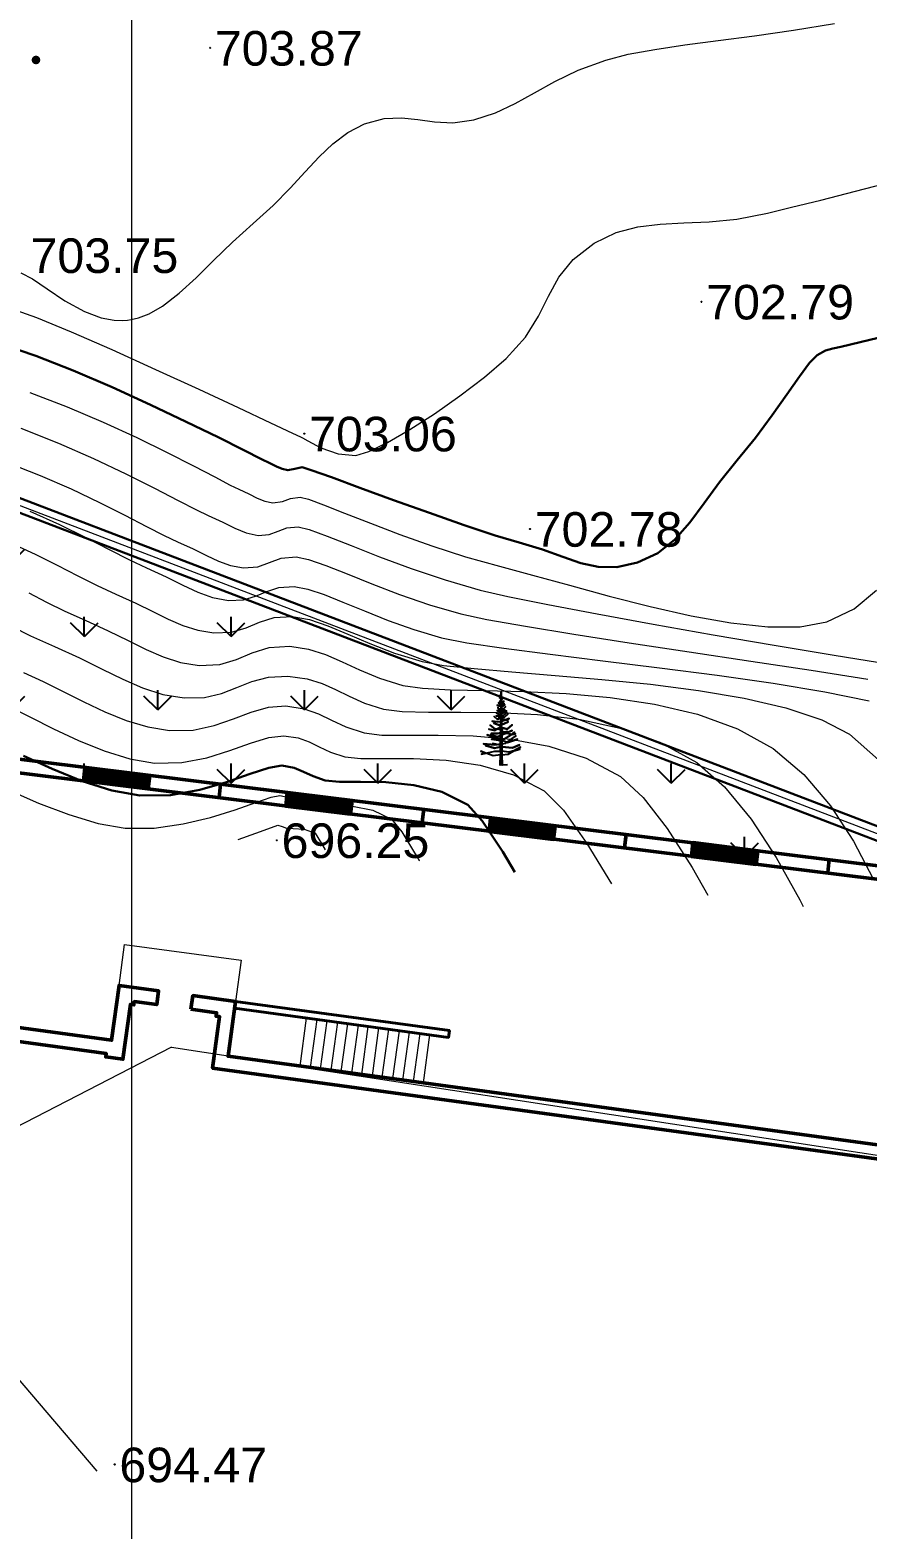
# Model space of a CAD drawing. Header units: feet. Extents: x 3381 to 1374491, y 675186 to 8751562.
# Drawn here: x 686499.38 to 686523.58, y 4375411.54 to 4375454.89 of the extents above; entities that cross this region are included whole.
import ezdxf

# ---------------------------------------------------------------- set-up
doc = ezdxf.new("R2010")
doc.units = ezdxf.units.FT
doc.header["$MEASUREMENT"] = 0
doc.header["$PDMODE"] = 34
doc.header["$PDSIZE"] = 0.01
doc.layers.get('0').update_dxf_attribs({"linetype": 'CONTINUOUS'})
doc.layers.get('Defpoints').update_dxf_attribs({"linetype": 'CONTINUOUS'})
for name, color, linetype in [('0_Point_Height', 2, 'CONTINUOUS'), ('0_Point_Point', 7, 'CONTINUOUS'), ('Aqaclar', 3, 'CONTINUOUS'), ('col bitkisi', 7, 'CONTINUOUS')]:
    doc.layers.add(name, color=color, linetype=linetype)
for name, color, linetype, lineweight in [('ANA HORIZONTAL', 24, 'CONTINUOUS', 30), ('das tikili', 5, 'CONTINUOUS', 0), ('HORIZANTAL', 24, 'CONTINUOUS', 13), ('km setka', 170, 'CONTINUOUS', 15)]:
    doc.layers.add(name, color=color, linetype=linetype, lineweight=lineweight)
doc.styles.get("Standard").update_dxf_attribs({"font": 'arial.ttf', "height": 2.5})
doc.dimstyles.new('ISO-25', dxfattribs={"dimtxt": 2.5, "dimasz": 2.5, "dimexe": 1.25, "dimexo": 0.625, "dimtad": 1, "dimtxsty": 'Standard', "dimblk": 'OBLIQUE', "dimcen": 2.5, "dimadec": 0, "dimazin": 0, "dimtfac": 1, "dimtmove": 0, "dimatfit": 3, "dimldrblk": 'OBLIQUE', "dimfxl": 1, "dimarcsym": 0})
pattern_1 = [(90, (3.5065, 27.466), (-2.121320343, 2.121320343), [0.5625, -3.680140689]), (45, (3.5065, 27.466), (-2.1213203436, 2.1213203436), [0.5625, -2.4375]), (135, (3.5065, 27.466), (-2.1213203436, -2.1213203436), [0.5625, -2.4375])]

# ---------------------------------------------------------------- blocks, each defined once
blk = doc.blocks.new('_Oblique')
at = {"color": 0, "linetype": 'ByBlock', "lineweight": -2}
blk.add_line((-0.5, -0.5), (0.5, 0.5), dxfattribs=at)
blk = doc.blocks.new('*D22')
at = {"color": 0, "lineweight": -2, "transparency": 16777216}
blk.add_arc((686507.193, 4375487.641), 5.782, 262.2234, 337.6168, dxfattribs=at)
at = {"layer": 'Defpoints', "color": 0, "lineweight": 15, "transparency": 16777216}
for p in [(686508.868, 4375499.903), (686487.901, 4375495.586, 709.273), (686511.099, 4375483.377), (686519.337, 4375482.64, 709.019), (686496.325, 4375408.056)]:
    blk.add_point(p, dxfattribs=at)
at = {"color": 0, "lineweight": -2, "transparency": 16777216, "xscale": 2.5, "yscale": 2.5, "zscale": 2.5}
for p, rotation in [((686512.54, 4375485.439), 67.6168135668843), ((686506.411, 4375481.912), 172.2234362131593)]:
    blk.add_blockref('_Oblique', p, dxfattribs=dict(at, rotation=rotation))
at = {"color": 0, "lineweight": 25, "transparency": 16777216, "insert": (686509.132, 4375484.273), "char_height": 2.5, "attachment_point": 5, "rotation": 29.9201}
blk.add_mtext('75°', dxfattribs=at)
blk = doc.blocks.new('*D23')
at = {"color": 0, "lineweight": -2, "transparency": 16777216}
blk.add_arc((686507.193, 4375487.641), 5.837, 337.6168, 82.2234, dxfattribs=at)
at = {"layer": 'Defpoints', "color": 0, "lineweight": 15, "transparency": 16777216}
for p in [(686508.868, 4375499.903), (686487.901, 4375495.586, 709.273), (686512.893, 4375488.903), (686519.337, 4375482.64, 709.019), (686496.325, 4375408.056)]:
    blk.add_point(p, dxfattribs=at)
at = {"color": 0, "lineweight": -2, "transparency": 16777216, "xscale": 2.5, "yscale": 2.5, "zscale": 2.5}
for p, rotation in [((686507.983, 4375493.424), 172.2234362131593), ((686512.591, 4375485.418), 247.6168135668843)]:
    blk.add_blockref('_Oblique', p, dxfattribs=dict(at, rotation=rotation))
at = {"color": 0, "lineweight": 25, "transparency": 16777216, "insert": (686513.901, 4375491.501), "char_height": 2.5, "attachment_point": 5, "rotation": 299.9201}
blk.add_mtext('105°', dxfattribs=at)

msp = doc.modelspace()

# ---------------------------------------------------------------- hatches: boundary and pattern name
at = {"lineweight": 25}
h = msp.add_hatch(dxfattribs=at)
h.set_pattern_fill('GRASS', color=3, scale=3)
h.set_pattern_definition(pattern_1)
h.paths.add_polyline_path([(686489.933, 4375434.94), (686526.671, 4375430.372), (686493.996, 4375442.877)])
at = {"lineweight": 50}
h = msp.add_hatch(dxfattribs=at)
h.set_pattern_fill('ANSI31', scale=0.3, angle=0.4649)
h.set_pattern_definition([(45.4649425098, (36952.790956, -6017.801452), (-0.02673080442278, 0.02630045807417), [])])
h.paths.add_polyline_path([(686500.971, 4375433.564), (686502.846, 4375433.329), (686502.797, 4375432.944), (686500.931, 4375433.175)])
at = {"lineweight": 25}
h = msp.add_hatch(dxfattribs=at)
h.set_pattern_fill('GRASS', color=3, scale=3)
h.set_pattern_definition(pattern_1)
edge = h.paths.add_edge_path(flags=16)
edge.add_arc((686469.241, 4375374.521), 3.56, 0, 360)
edge = h.paths.add_edge_path()
edge.add_line((686472.034, 4375376.729), (686476.571, 4375376.121))
edge.add_line((686476.571, 4375376.121), (686476.958, 4375379.01))
edge.add_line((686476.958, 4375379.01), (686469.631, 4375380))
edge.add_line((686469.631, 4375380), (686471.772, 4375395.856))
edge.add_line((686471.772, 4375395.856), (686480.145, 4375394.725))
edge.add_line((686480.145, 4375394.725), (686480.872, 4375400.108))
edge.add_line((686480.872, 4375400.108), (686476.22, 4375400.78))
edge.add_line((686476.22, 4375400.78), (686477.034, 4375406.421))
edge.add_line((686477.034, 4375406.421), (686485.156, 4375405.268))
edge.add_line((686485.156, 4375405.268), (686488.902, 4375432.383))
edge.add_line((686488.902, 4375432.383), (686488.995, 4375433.072))
edge.add_line((686488.995, 4375433.072), (686488.725, 4375432.579))
edge.add_line((686488.725, 4375432.579), (686451.187, 4375359.25))
edge.add_line((686451.187, 4375359.25), (686542.782, 4375331.373))
edge.add_line((686542.782, 4375331.373), (686574.64, 4375412.014))
edge.add_line((686574.64, 4375412.014), (686567.529, 4375414.735))
edge.add_line((686567.529, 4375414.735), (686565.775, 4375410.151))
edge.add_line((686565.775, 4375410.151), (686557.411, 4375413.085))
edge.add_arc((686716.84, 4375348.2), 172.127, 157.85455, 159.31778)
edge.add_line((686555.806, 4375408.992), (686569.171, 4375407.196))
edge.add_line((686569.171, 4375407.196), (686568.429, 4375401.948))
edge.add_line((686568.429, 4375401.948), (686555.1, 4375403.755))
edge.add_arc((686555.4, 4375400.614), 3.155, 95.4615, 167.5925)
edge.add_line((686552.319, 4375401.292), (686552.319, 4375400.337))
edge.add_line((686552.319, 4375400.337), (686553.986, 4375400.73))
edge.add_line((686553.986, 4375400.73), (686559.578, 4375399.751))
edge.add_line((686559.578, 4375399.751), (686557.628, 4375386.568))
edge.add_line((686557.628, 4375386.568), (686557.408, 4375386.568))
edge.add_line((686557.408, 4375386.568), (686552.319, 4375387.285))
edge.add_line((686552.319, 4375387.285), (686552.93, 4375392.653))
edge.add_line((686552.93, 4375392.653), (686558.033, 4375391.954))
edge.add_line((686558.033, 4375391.954), (686558.384, 4375394.516))
edge.add_line((686558.384, 4375394.516), (686553.204, 4375395.226))
edge.add_line((686553.204, 4375395.226), (686553.8, 4375400.314))
edge.add_line((686553.8, 4375400.314), (686552.219, 4375400.105))
edge.add_line((686552.219, 4375400.105), (686550.163, 4375384.139))
edge.add_line((686550.163, 4375384.139), (686558.899, 4375382.93))
edge.add_line((686558.899, 4375382.93), (686558.069, 4375375.574))
edge.add_line((686558.069, 4375375.574), (686549.285, 4375376.789))
edge.add_line((686549.285, 4375376.789), (686548.906, 4375374.139))
edge.add_line((686548.906, 4375374.139), (686542.779, 4375374.943))
edge.add_arc((686542.342, 4375364.952), 10, 87.4993, 110.7786)
edge.add_line((686538.795, 4375374.302), (686548.544, 4375372.875))
edge.add_line((686548.544, 4375372.875), (686547.917, 4375369.381))
edge.add_line((686547.917, 4375369.381), (686544.607, 4375369.907))
edge.add_line((686544.607, 4375369.907), (686545, 4375372.981))
edge.add_line((686545, 4375372.981), (686542.469, 4375373.316))
edge.add_line((686542.469, 4375373.316), (686542.064, 4375370.254))
edge.add_line((686542.064, 4375370.254), (686538.74, 4375370.694))
edge.add_line((686538.74, 4375370.694), (686539.093, 4375373.791))
edge.add_line((686539.093, 4375373.791), (686538.298, 4375374.098))
edge.add_arc((686542.512, 4375364.739), 10.263, 114.2395, 179.0096)
edge.add_line((686532.25, 4375364.917), (686531.9, 4375362.281))
edge.add_line((686531.9, 4375362.281), (686528.914, 4375362.608))
edge.add_line((686528.914, 4375362.608), (686528.033, 4375357.745))
edge.add_line((686528.033, 4375357.745), (686519.324, 4375358.958))
edge.add_line((686519.324, 4375358.958), (686520.011, 4375363.859))
edge.add_line((686520.011, 4375363.859), (686513.085, 4375364.778))
edge.add_line((686513.085, 4375364.778), (686512.673, 4375361.668))
edge.add_line((686512.673, 4375361.668), (686486.043, 4375365.261))
edge.add_line((686486.043, 4375365.261), (686475.323, 4375366.805))
edge.add_line((686475.323, 4375366.805), (686476.371, 4375374.635))
edge.add_line((686476.371, 4375374.635), (686472.751, 4375375.12))
edge.add_arc((686469.241, 4375374.521), 3.56, 9.688, 38.3434)
at = {"lineweight": 50}
h = msp.add_hatch(dxfattribs=at)
h.set_pattern_fill('ANSI31', scale=0.3, angle=1.0889)
h.set_pattern_definition([(46.0888578068, (84707.480893, -12831.79515), (-0.0270156095107, 0.0260078227225), [])])
h.paths.add_polyline_path([(686506.822, 4375432.843), (686508.697, 4375432.609), (686508.651, 4375432.214), (686506.785, 4375432.445)])
h = msp.add_hatch(dxfattribs=at)
h.set_pattern_fill('ANSI31', scale=0.3, angle=0.4649)
h.set_pattern_definition([(45.4649425098, (36964.517296, -6019.263413), (-0.02673080442278, 0.02630045807417), [])])
h.paths.add_polyline_path([(686512.698, 4375432.102), (686514.573, 4375431.867), (686514.524, 4375431.482), (686512.657, 4375431.713)])
h = msp.add_hatch(dxfattribs=at)
h.set_pattern_fill('ANSI31', scale=0.3, angle=1.0889)
h.set_pattern_definition([(46.0888578068, (84719.2082, -12833.248606), (-0.0270156095107, 0.0260078227225), [])])
h.paths.add_polyline_path([(686518.549, 4375431.39), (686520.424, 4375431.155), (686520.379, 4375430.761), (686518.512, 4375430.992)])
at = {"layer": 'col bitkisi', "ltscale": 1.5}
h = msp.add_hatch(color=256, dxfattribs=at)
edge = h.paths.add_edge_path()
edge.add_arc((686499.557, 4375454.021), 0.125, 0, 360)

# ---------------------------------------------------------------- linework, layer by layer
at = {"color": 7, "lineweight": 50}
for p, q in [((686504.894, 4375433.085, 716.5), (686504.85, 4375432.699, 716.5)), ((686510.767, 4375432.365, 716.5), (686510.723, 4375431.979, 716.5)), ((686516.621, 4375431.631, 716.5), (686516.577, 4375431.245, 716.5)), ((686522.494, 4375430.911, 716.5), (686522.45, 4375430.525, 716.5))]:
    msp.add_line(p, q, dxfattribs=at)
at = {"color": 7, "lineweight": 30, "elevation": 716.5}
for points in [[(686562.786, 4375416.979), (686575.161, 4375412.243), (686543.018, 4375330.883), (686450.613, 4375359.007), (686493.804, 4375443.379), (686553.443, 4375420.554)], [(686562.643, 4375416.605), (686574.64, 4375412.014), (686542.782, 4375331.373), (686451.187, 4375359.25), (686493.996, 4375442.877), (686553.3, 4375420.181)]]:
    msp.add_lwpolyline(points, dxfattribs=at)
at = {"color": 1, "lineweight": 0, "elevation": 716.5}
msp.add_lwpolyline([(686450.9, 4375359.128), (686493.9, 4375443.128), (686574.9, 4375412.128), (686542.9, 4375331.128)], close=True, dxfattribs=at)
at = {"color": 7, "lineweight": 50, "elevation": 716.5}
for points in [[(686553.553, 4375420.114), (686553.727, 4375420.475), (686528.404, 4375430.157), (686489.51, 4375434.99), (686454.464, 4375366.527), (686552.013, 4375353.539), (686567.79, 4375393.455), (686567.431, 4375393.597), (686551.754, 4375353.992), (686455.1, 4375366.829), (686489.789, 4375434.557), (686528.304, 4375429.783), (686553.553, 4375420.114)], [(686500.971, 4375433.564), (686502.846, 4375433.329), (686502.798, 4375432.944), (686500.931, 4375433.177), (686500.971, 4375433.564)], [(686506.822, 4375432.843), (686508.697, 4375432.609), (686508.651, 4375432.214), (686506.785, 4375432.447), (686506.822, 4375432.843)], [(686512.697, 4375432.102), (686514.573, 4375431.867), (686514.525, 4375431.482), (686512.657, 4375431.715), (686512.697, 4375432.102)], [(686518.549, 4375431.39), (686520.424, 4375431.155), (686520.379, 4375430.761), (686518.512, 4375430.993), (686518.549, 4375431.39)], [(686490.525, 4375384.918), (686496.126, 4375425.937), (686496.226, 4375425.924), (686496.239, 4375426.023), (686501.589, 4375425.292), (686501.576, 4375425.193), (686502.071, 4375425.126), (686502.288, 4375426.711), (686502.387, 4375426.697), (686502.4, 4375426.796), (686503.048, 4375426.708), (686503.102, 4375427.104), (686501.959, 4375427.26), (686501.743, 4375425.675), (686495.798, 4375426.487), (686490.061, 4375384.477)], [(686504.039, 4375426.573), (686504.093, 4375426.969), (686505.328, 4375426.8), (686505.111, 4375425.215), (686530.872, 4375421.697), (686530.006, 4375415.356), (686529.61, 4375415.41), (686529.502, 4375414.617), (686529.104, 4375414.661), (686529.281, 4375415.959), (686529.678, 4375415.905), (686530.408, 4375421.256), (686529.913, 4375421.323), (686529.926, 4375421.423), (686504.661, 4375424.873), (686504.864, 4375426.359), (686504.765, 4375426.373), (686504.778, 4375426.472), (686504.039, 4375426.573)]]:
    msp.add_lwpolyline(points, dxfattribs=at)
at = {"color": 7, "lineweight": 18, "elevation": 716.5}
for points in [[(686501.959, 4375427.26), (686502.121, 4375428.449), (686505.49, 4375427.989), (686505.328, 4375426.8)], [(686507.192, 4375424.931), (686507.381, 4375426.318), (686507.679, 4375426.277), (686507.489, 4375424.89), (686507.787, 4375424.85), (686507.976, 4375426.237), (686508.273, 4375426.196), (686508.084, 4375424.809), (686508.381, 4375424.769), (686508.57, 4375426.156), (686508.868, 4375426.115), (686508.678, 4375424.728), (686508.976, 4375424.687), (686509.165, 4375426.074), (686509.462, 4375426.034), (686509.273, 4375424.647), (686509.57, 4375424.606), (686509.759, 4375425.993), (686510.057, 4375425.953), (686509.867, 4375424.566), (686510.164, 4375424.525), (686510.354, 4375425.912), (686510.651, 4375425.871), (686510.462, 4375424.484), (686510.759, 4375424.444), (686510.948, 4375425.831)]]:
    msp.add_lwpolyline(points, dxfattribs=at)
at = {"color": 7, "lineweight": 40, "elevation": 716.5}
msp.add_lwpolyline([(686505.301, 4375426.602), (686505.328, 4375426.8), (686511.511, 4375425.956), (686511.484, 4375425.758)], close=True, dxfattribs=at)
at = {"linetype": 'Continuous'}
for points, knots in [([(686510.012, 4375551.6, 716.5), (686514.032, 4375544.122, 716.5), (686521.585, 4375530.68, 716.5), (686534.891, 4375512.364, 716.5), (686545.662, 4375492.166, 716.5), (686556.625, 4375474.281, 716.5), (686565.753, 4375456.877, 716.5), (686579.168, 4375438.356, 716.5), (686595.768, 4375424.067, 716.5), (686607.303, 4375409.23, 716.5), (686615.233, 4375398.748, 716.5), (686626.551, 4375386.829, 716.5), (686634.8, 4375376.137, 716.5), (686639.244, 4375370.377, 716.5)], [15.268593, 15.268593, 15.268593, 15.268593, 40.72321, 61.46233, 83.054979, 109.290717, 124.392744, 141.962718, 177.533008, 189.558821, 198.276488, 216.955448, 238.768866, 238.768866, 238.768866, 238.768866]), ([(686507.63, 4375544.568, 716.5), (686503.69, 4375540.805, 716.5), (686503.161, 4375540.754, 716.5), (686501.572, 4375540.595, 716.5), (686500.509, 4375540.478, 716.5), (686497.557, 4375540.071, 716.5), (686495.68, 4375539.717, 716.5), (686492.902, 4375538.839, 716.5), (686491.951, 4375538.468, 716.5), (686490.46, 4375537.731, 716.5), (686489.901, 4375537.414, 716.5), (686488.74, 4375536.659, 716.5), (686488.152, 4375536.212, 716.5), (686487.037, 4375535.263, 716.5), (686486.507, 4375534.759, 716.5), (686485.265, 4375533.488, 716.5), (686484.575, 4375532.701, 716.5), (686483.464, 4375531.383, 716.5), (686483.03, 4375530.853, 716.5), (686482.174, 4375529.807, 716.5), (686481.749, 4375529.286, 716.5), (686480.483, 4375527.731, 716.5), (686479.65, 4375526.703, 716.5), (686477.171, 4375523.635, 716.5), (686475.543, 4375521.612, 716.5), (686472.634, 4375518.017, 716.5), (686471.358, 4375516.447, 716.5), (686469.322, 4375513.968, 716.5), (686468.581, 4375513.07, 716.5), (686467.148, 4375511.349, 716.5), (686466.459, 4375510.526, 716.5), (686465.231, 4375509.072, 716.5), (686464.697, 4375508.443, 716.5), (686463.328, 4375506.842, 716.5), (686462.454, 4375505.837, 716.5), (686461.022, 4375503.895, 716.5), (686460.436, 4375502.985, 716.5), (686459.67, 4375501.332, 716.5), (686459.421, 4375500.628, 716.5), (686459.188, 4375499.506, 716.5), (686459.134, 4375499.113, 716.5), (686459.085, 4375498.319, 716.5), (686459.09, 4375497.923, 716.5), (686459.21, 4375496.323, 716.5), (686459.525, 4375495.15, 716.5), (686460.238, 4375493.306, 716.5), (686460.574, 4375492.599, 716.5), (686461.3, 4375491.263, 716.5), (686461.691, 4375490.631, 716.5), (686462.979, 4375488.709, 716.5), (686463.926, 4375487.515, 716.5), (686465.39, 4375485.581, 716.5), (686465.941, 4375484.83, 716.5), (686466.942, 4375483.299, 716.5), (686467.39, 4375482.522, 716.5), (686468.06, 4375481.052, 716.5), (686468.301, 4375480.365, 716.5), (686468.647, 4375478.929, 716.5), (686468.751, 4375478.188, 716.5), (686468.829, 4375476.591, 716.5), (686468.783, 4375475.737, 716.5), (686468.519, 4375474.057, 716.5), (686468.302, 4375473.226, 716.5), (686467.507, 4375470.992, 716.5), (686466.775, 4375469.639, 716.5), (686465.302, 4375467.492, 716.5), (686464.648, 4375466.664, 716.5), (686463.258, 4375465.056, 716.5), (686462.519, 4375464.273, 716.5), (686461.017, 4375462.721, 716.5), (686460.256, 4375461.952, 716.5), (686458.933, 4375460.568, 716.5), (686458.369, 4375459.96, 716.5), (686457.274, 4375458.707, 716.5), (686456.745, 4375458.068, 716.5), (686455.206, 4375456.121, 716.5), (686454.241, 4375454.784, 716.5), (686452.541, 4375452.32, 716.5), (686451.793, 4375451.199, 716.5), (686450.324, 4375448.93, 716.5), (686449.605, 4375447.784, 716.5), (686447.505, 4375444.309, 716.5), (686446.178, 4375441.946, 716.5), (686443.782, 4375437.257, 716.5), (686442.703, 4375434.936, 716.5), (686441.039, 4375430.912, 716.5), (686440.403, 4375429.228, 716.5), (686439.245, 4375425.822, 716.5), (686438.722, 4375424.105, 716.5), (686437.709, 4375420.477, 716.5), (686437.227, 4375418.564, 716.5), (686436.443, 4375415.272, 716.5), (686436.128, 4375413.895, 716.5), (686435.515, 4375411.13, 716.5), (686435.22, 4375409.742, 716.5), (686434.795, 4375407.569, 716.5), (686434.649, 4375406.794, 716.5), (686434.411, 4375405.394, 716.5), (686434.316, 4375404.775, 716.5), (686434.075, 4375402.811, 716.5), (686434, 4375401.467, 716.5), (686434.002, 4375398.451, 716.5), (686434.124, 4375396.779, 716.5), (686434.564, 4375393.487, 716.5), (686434.88, 4375391.868, 716.5), (686435.52, 4375389.152, 716.5), (686435.813, 4375388.044, 716.5), (686436.379, 4375386.046, 716.5), (686436.644, 4375385.153, 716.5), (686437.137, 4375383.539, 716.5), (686437.363, 4375382.809, 716.5), (686437.859, 4375381.335, 716.5), (686438.128, 4375380.595, 716.5), (686438.584, 4375379.504, 716.5), (686438.741, 4375379.151, 716.5), (686439.243, 4375378.097, 716.5), (686439.605, 4375377.436, 716.5), (686440.286, 4375376.166, 716.5), (686440.605, 4375375.557, 716.5), (686441.004, 4375374.655, 716.5), (686441.125, 4375374.351, 716.5), (686441.312, 4375373.797, 716.5), (686441.382, 4375373.55, 716.5), (686441.505, 4375373.026, 716.5), (686441.557, 4375372.753, 716.5), (686441.691, 4375371.917, 716.5), (686441.754, 4375371.326, 716.5), (686439.569, 4375366.912, 716.5)], [0, 0, 0, 0, 1.504182, 1.504182, 4.512547, 4.512547, 9.897023, 9.897023, 12.795834, 12.795834, 14.604059, 14.604059, 16.662244, 16.662244, 18.72043, 18.72043, 21.69221, 21.69221, 23.690537, 23.690537, 25.688865, 25.688865, 29.68552, 29.68552, 37.678831, 37.678831, 43.858623, 43.858623, 47.338723, 47.338723, 50.479181, 50.479181, 52.843093, 52.843093, 56.452422, 56.452422, 59.343353, 59.343353, 61.301717, 61.301717, 62.310714, 62.310714, 63.319712, 63.319712, 66.426739, 66.426739, 68.50177, 68.50177, 70.576802, 70.576802, 75.092259, 75.092259, 77.984383, 77.984383, 80.876507, 80.876507, 83.368148, 83.368148, 85.859789, 85.859789, 88.693846, 88.693846, 91.527902, 91.527902, 96.504404, 96.504404, 99.813748, 99.813748, 103.123092, 103.123092, 106.359907, 106.359907, 108.778682, 108.778682, 111.197456, 111.197456, 116.035005, 116.035005, 120.025858, 120.025858, 124.016711, 124.016711, 131.998417, 131.998417, 139.538843, 139.538843, 144.840516, 144.840516, 150.142189, 150.142189, 155.992549, 155.992549, 160.212599, 160.212599, 164.43265, 164.43265, 166.77754, 166.77754, 168.584028, 168.584028, 172.423705, 172.423705, 177.221179, 177.221179, 182.018653, 182.018653, 185.384546, 185.384546, 188.140377, 188.140377, 190.397291, 190.397291, 192.654204, 192.654204, 193.73589, 193.73589, 195.899262, 195.899262, 198.062634, 198.062634, 199.190084, 199.190084, 200.13488, 200.13488, 201.079676, 201.079676, 202.923933, 202.923933, 202.923933, 202.923933]), ([(686511.533, 4375538.098, 716.5), (686503.971, 4375537.818, 716.5), (686503.441, 4375537.767, 716.5), (686501.864, 4375537.609, 716.5), (686500.826, 4375537.494, 716.5), (686498.026, 4375537.106, 716.5), (686496.318, 4375536.775, 716.5), (686493.9, 4375536.007, 716.5), (686493.092, 4375535.688, 716.5), (686491.843, 4375535.066, 716.5), (686491.375, 4375534.798, 716.5), (686490.226, 4375534.04, 716.5), (686489.555, 4375533.494, 716.5), (686488.245, 4375532.27, 716.5), (686487.607, 4375531.594, 716.5), (686486.344, 4375530.159, 716.5), (686485.718, 4375529.399, 716.5), (686483.571, 4375526.778, 716.5), (686482.092, 4375524.953, 716.5), (686479.164, 4375521.327, 716.5), (686477.715, 4375519.527, 716.5), (686473.328, 4375514.104, 716.5), (686470.351, 4375510.462, 716.5), (686466.632, 4375506.089, 716.5), (686466.148, 4375505.527, 716.5), (686465.206, 4375504.417, 716.5), (686464.75, 4375503.867, 716.5), (686463.763, 4375502.579, 716.5), (686463.265, 4375501.843, 716.5), (686462.579, 4375500.524, 716.5), (686462.352, 4375499.938, 716.5), (686462.164, 4375499.098, 716.5), (686462.125, 4375498.838, 716.5), (686462.088, 4375498.309, 716.5), (686462.09, 4375498.033, 716.5), (686462.174, 4375496.923, 716.5), (686462.405, 4375496.021, 716.5), (686462.956, 4375494.595, 716.5), (686463.201, 4375494.066, 716.5), (686463.738, 4375493.046, 716.5), (686464.032, 4375492.551, 716.5), (686465.116, 4375490.871, 716.5), (686466.008, 4375489.725, 716.5), (686467.527, 4375487.734, 716.5), (686468.14, 4375486.918, 716.5), (686469.31, 4375485.182, 716.5), (686469.865, 4375484.264, 716.5), (686470.611, 4375482.71, 716.5), (686470.858, 4375482.115, 716.5), (686471.268, 4375480.88, 716.5), (686471.429, 4375480.249, 716.5), (686471.786, 4375478.335, 716.5), (686471.855, 4375477.03, 716.5), (686471.685, 4375474.628, 716.5), (686471.484, 4375473.534, 716.5), (686470.882, 4375471.423, 716.5), (686470.481, 4375470.404, 716.5), (686469.527, 4375468.465, 716.5), (686468.975, 4375467.544, 716.5), (686467.595, 4375465.529, 716.5), (686466.731, 4375464.464, 716.5), (686464.947, 4375462.458, 716.5), (686464.026, 4375461.513, 716.5), (686462.36, 4375459.806, 716.5), (686461.61, 4375459.04, 716.5), (686460.433, 4375457.765, 716.5), (686459.988, 4375457.261, 716.5), (686459.116, 4375456.226, 716.5), (686458.69, 4375455.697, 716.5), (686457.436, 4375454.081, 716.5), (686456.632, 4375452.964, 716.5), (686455.105, 4375450.755, 716.5), (686454.378, 4375449.668, 716.5), (686452.957, 4375447.479, 716.5), (686452.262, 4375446.374, 716.5), (686450.232, 4375443.031, 716.5), (686448.952, 4375440.763, 716.5), (686446.576, 4375436.147, 716.5), (686445.479, 4375433.8, 716.5), (686443.825, 4375429.797, 716.5), (686443.208, 4375428.163, 716.5), (686442.086, 4375424.855, 716.5), (686441.577, 4375423.178, 716.5), (686440.58, 4375419.596, 716.5), (686440.1, 4375417.686, 716.5), (686439.329, 4375414.433, 716.5), (686439.023, 4375413.093, 716.5), (686438.431, 4375410.42, 716.5), (686438.148, 4375409.085, 716.5), (686437.733, 4375406.959, 716.5), (686437.584, 4375406.164, 716.5), (686437.35, 4375404.776, 716.5), (686437.261, 4375404.179, 716.5), (686437.124, 4375402.985, 716.5), (686437.075, 4375402.385, 716.5), (686436.98, 4375400.576, 716.5), (686436.989, 4375399.361, 716.5), (686437.178, 4375396.228, 716.5), (686437.458, 4375394.319, 716.5), (686438.248, 4375390.512, 716.5), (686438.756, 4375388.613, 716.5), (686439.501, 4375386.072, 716.5), (686439.695, 4375385.431, 716.5), (686440.088, 4375384.153, 716.5), (686440.286, 4375383.524, 716.5), (686440.681, 4375382.362, 716.5), (686440.876, 4375381.825, 716.5), (686441.227, 4375380.952, 716.5), (686441.376, 4375380.607, 716.5), (686441.657, 4375380, 716.5), (686441.789, 4375379.734, 716.5), (686442.069, 4375379.19, 716.5), (686442.215, 4375378.915, 716.5), (686442.666, 4375378.074, 716.5), (686442.982, 4375377.495, 716.5), (686443.507, 4375376.423, 716.5), (686443.724, 4375375.943, 716.5), (686444.043, 4375375.1, 716.5), (686444.161, 4375374.747, 716.5), (686444.358, 4375374.028, 716.5), (686444.436, 4375373.671, 716.5), (686444.63, 4375372.612, 716.5), (686444.707, 4375371.924, 716.5), (686444.785, 4375371.182, 716.5), (686444.794, 4375371.101, 716.5), (686446.528, 4375366.789, 716.5)], [0, 0, 0, 0, 1.519576, 1.519576, 4.558728, 4.558728, 9.930594, 9.930594, 12.837598, 12.837598, 14.698947, 14.698947, 17.596272, 17.596272, 20.493598, 20.493598, 23.430765, 23.430765, 30.540606, 30.540606, 37.650448, 37.650448, 51.870131, 51.870131, 53.943342, 53.943342, 56.016553, 56.016553, 58.839775, 58.839775, 61.186701, 61.186701, 62.257023, 62.257023, 63.327345, 63.327345, 66.426341, 66.426341, 68.26825, 68.26825, 70.110159, 70.110159, 74.62153, 74.62153, 77.595, 77.595, 80.568471, 80.568471, 82.304355, 82.304355, 84.04024, 84.04024, 87.512009, 87.512009, 90.504027, 90.504027, 93.496045, 93.496045, 96.488063, 96.488063, 100.372173, 100.372173, 104.256283, 104.256283, 107.517701, 107.517701, 109.618427, 109.618427, 111.719153, 111.719153, 115.920605, 115.920605, 119.858792, 119.858792, 123.796978, 123.796978, 131.673352, 131.673352, 139.553481, 139.553481, 144.894421, 144.894421, 150.235361, 150.235361, 156.190392, 156.190392, 160.321983, 160.321983, 164.453574, 164.453574, 166.899961, 166.899961, 168.797126, 168.797126, 170.694291, 170.694291, 174.488621, 174.488621, 180.488906, 180.488906, 186.48919, 186.48919, 188.508696, 188.508696, 190.528201, 190.528201, 192.322947, 192.322947, 193.52533, 193.52533, 194.478712, 194.478712, 195.432094, 195.432094, 197.338858, 197.338858, 198.784376, 198.784376, 199.759029, 199.759029, 200.733681, 200.733681, 202.682985, 202.682985, 202.923933, 202.923933, 202.923933, 202.923933])]:
    msp.add_open_spline(points, degree=3, knots=knots, dxfattribs=at)
at = {"layer": '0_Point_Point'}
for p in [(686504.593, 4375454.372, 1420.365), (686518.8, 4375447.032, 1419.287), (686507.317, 4375443.218, 1419.564), (686513.841, 4375440.461, 1419.284), (686506.522, 4375431.46, 1412.749), (686501.833, 4375413.411, 1410.973), (686501.833, 4375413.411, 1410.973)]:
    msp.add_point(p, dxfattribs=at)
at = {"layer": 'ANA HORIZONTAL', "color": 32, "lineweight": 30}
for points, elevation in [([(686498.563, 4375445.807), (686499.554, 4375445.468), (686500.637, 4375445.04), (686501.758, 4375444.557), (686502.864, 4375444.052), (686503.903, 4375443.559), (686504.821, 4375443.11), (686505.564, 4375442.739), (686506.079, 4375442.479), (686506.314, 4375442.364), (686506.511, 4375442.271), (686506.671, 4375442.196), (686506.835, 4375442.157), (686507.043, 4375442.2), (686507.251, 4375442.245), (686507.512, 4375442.164), (686508.098, 4375441.954), (686508.923, 4375441.653), (686509.897, 4375441.297), (686510.932, 4375440.923), (686511.94, 4375440.57), (686512.833, 4375440.273), (686513.523, 4375440.07), (686514.204, 4375439.865), (686514.786, 4375439.655), (686515.309, 4375439.476), (686515.816, 4375439.365), (686516.35, 4375439.356), (686516.951, 4375439.487), (686517.539, 4375439.764), (686518.029, 4375440.158), (686518.463, 4375440.645), (686518.881, 4375441.204), (686519.323, 4375441.812), (686519.829, 4375442.447), (686520.359, 4375443.099), (686520.841, 4375443.748), (686521.268, 4375444.352), (686521.632, 4375444.87), (686521.925, 4375445.26), (686522.142, 4375445.482), (686522.38, 4375445.616), (686522.595, 4375445.679), (686522.825, 4375445.722), (686523.107, 4375445.794), (686523.385, 4375445.865), (686523.907, 4375445.988)], 1419), ([(686499.196, 4375433.905), (686500.025, 4375433.52), (686500.894, 4375433.167), (686501.755, 4375432.896), (686502.561, 4375432.752), (686503.443, 4375432.766), (686504.29, 4375432.917), (686505.069, 4375433.142), (686505.746, 4375433.376), (686506.29, 4375433.556), (686506.668, 4375433.619), (686507.023, 4375433.556), (686507.295, 4375433.442), (686507.567, 4375433.308), (686507.923, 4375433.183), (686508.33, 4375433.147), (686508.936, 4375433.149), (686509.677, 4375433.136), (686510.485, 4375433.055), (686511.296, 4375432.855), (686512.044, 4375432.482), (686512.462, 4375432.02), (686513.055, 4375431.124), (686513.402, 4375430.536)], 1414)]:
    msp.add_lwpolyline(points, dxfattribs=dict(at, elevation=elevation))
at = {"layer": 'Aqaclar', "color": 3, "elevation": 716.5}
msp.add_lwpolyline([(686513.193, 4375433.64), (686512.982, 4375433.632), (686512.985, 4375433.927), (686512.778, 4375433.903), (686512.568, 4375433.979), (686512.417, 4375434.033), (686512.568, 4375433.979), (686512.443, 4375433.952), (686512.568, 4375433.979), (686512.822, 4375434.033), (686512.987, 4375434.04), (686512.985, 4375433.927), (686513.031, 4375433.932), (686513.034, 4375433.634), (686513.031, 4375433.932), (686513.207, 4375433.952), (686513.374, 4375434.046), (686513.542, 4375434.09), (686513.374, 4375434.046), (686513.567, 4375434.154), (686513.374, 4375434.046), (686513.232, 4375434.009), (686513.029, 4375434.038), (686513.031, 4375433.932), (686513.029, 4375434.038), (686513.011, 4375434.041), (686512.987, 4375434.04), (686512.988, 4375434.163), (686512.986, 4375434.162), (686512.815, 4375434.122), (686512.556, 4375434.195), (686512.815, 4375434.122), (686512.986, 4375434.162), (686512.988, 4375434.163), (686512.989, 4375434.209), (686512.98, 4375434.211), (686512.765, 4375434.26), (686512.894, 4375434.23), (686512.822, 4375434.219), (686512.493, 4375434.252), (686512.822, 4375434.219), (686512.894, 4375434.23), (686512.989, 4375434.245), (686512.989, 4375434.209), (686512.989, 4375434.245), (686513.027, 4375434.251), (686513.029, 4375434.038), (686513.028, 4375434.163), (686513.03, 4375434.162), (686513.333, 4375434.13), (686513.536, 4375434.219), (686513.333, 4375434.13), (686513.028, 4375434.163), (686513.027, 4375434.251), (686513.138, 4375434.268), (686513.434, 4375434.478), (686513.172, 4375434.292), (686513.194, 4375434.284), (686513.479, 4375434.381), (686513.194, 4375434.284), (686513.087, 4375434.324), (686513.026, 4375434.334), (686513.027, 4375434.251), (686513.026, 4375434.334), (686512.991, 4375434.34), (686512.989, 4375434.245), (686512.991, 4375434.34), (686512.727, 4375434.381), (686512.991, 4375434.34), (686512.991, 4375434.389), (686512.923, 4375434.389), (686512.601, 4375434.511), (686512.923, 4375434.389), (686512.991, 4375434.389), (686512.992, 4375434.492), (686512.904, 4375434.454), (686512.695, 4375434.503), (686512.904, 4375434.454), (686513.024, 4375434.505), (686513.025, 4375434.389), (686512.991, 4375434.389), (686513.025, 4375434.389), (686513.026, 4375434.334), (686513.025, 4375434.389), (686513.106, 4375434.389), (686513.305, 4375434.522), (686513.397, 4375434.584), (686513.305, 4375434.522), (686513.327, 4375434.519), (686513.422, 4375434.535), (686513.327, 4375434.519), (686513.169, 4375434.543), (686513.142, 4375434.556), (686513.024, 4375434.505), (686513.142, 4375434.556), (686513.321, 4375434.632), (686513.142, 4375434.556), (686513.081, 4375434.584), (686513.188, 4375434.608), (686513.081, 4375434.584), (686513.011, 4375434.616), (686513.022, 4375434.611), (686513.023, 4375434.571), (686513.081, 4375434.584), (686513.023, 4375434.571), (686513.024, 4375434.505), (686513.023, 4375434.571), (686512.993, 4375434.564), (686512.992, 4375434.492), (686512.993, 4375434.564), (686512.898, 4375434.543), (686512.721, 4375434.551), (686512.898, 4375434.543), (686512.993, 4375434.564), (686512.995, 4375434.656), (686513.049, 4375434.648), (686513.022, 4375434.652), (686513.022, 4375434.611), (686513.022, 4375434.652), (686512.995, 4375434.656), (686512.822, 4375434.681), (686512.689, 4375434.786), (686512.822, 4375434.681), (686512.886, 4375434.672), (686512.822, 4375434.632), (686512.651, 4375434.673), (686512.822, 4375434.632), (686512.886, 4375434.672), (686512.996, 4375434.74), (686512.995, 4375434.656), (686513.022, 4375434.652), (686513.021, 4375434.716), (686513.182, 4375434.673), (686513.321, 4375434.794), (686513.182, 4375434.673), (686513.021, 4375434.716), (686513.02, 4375434.797), (686513.207, 4375434.883), (686512.98, 4375434.778), (686512.796, 4375434.843), (686512.98, 4375434.778), (686512.996, 4375434.786), (686512.996, 4375434.74), (686512.998, 4375434.897), (686512.98, 4375434.891), (686512.891, 4375434.883), (686512.746, 4375434.907), (686512.891, 4375434.883), (686512.98, 4375434.891), (686512.998, 4375434.897), (686513.019, 4375434.905), (686513.02, 4375434.797), (686513.019, 4375434.905), (686513.239, 4375434.98), (686513.133, 4375434.944), (686513.207, 4375434.94), (686513.055, 4375434.948), (686512.942, 4375435.005), (686512.999, 4375434.976), (686512.998, 4375434.897), (686513.019, 4375434.905), (686513.017, 4375434.998), (686512.891, 4375434.964), (686512.803, 4375435.037), (686512.891, 4375434.964), (686512.999, 4375434.993), (686512.999, 4375434.976), (686512.999, 4375434.993), (686513.1, 4375435.021), (686513.201, 4375435.102), (686513.1, 4375435.021), (686513.017, 4375434.998), (686513.017, 4375435.04), (686513.049, 4375435.037), (686513.175, 4375435.15), (686513.049, 4375435.037), (686513.017, 4375435.04), (686512.999, 4375435.041), (686512.999, 4375434.993), (686512.999, 4375435.041), (686512.86, 4375435.053), (686512.999, 4375435.041), (686513, 4375435.057), (686512.872, 4375435.142), (686513, 4375435.057), (686513.001, 4375435.168), (686513.005, 4375435.167), (686512.891, 4375435.215), (686513.005, 4375435.167), (686513.112, 4375435.231), (686513.015, 4375435.173), (686513.017, 4375435.04), (686513.016, 4375435.106), (686513.157, 4375435.199), (686513.016, 4375435.106), (686513.014, 4375435.243), (686513.074, 4375435.256), (686513.131, 4375435.32), (686513.074, 4375435.256), (686513.014, 4375435.243), (686513.002, 4375435.24), (686513.001, 4375435.168), (686513.002, 4375435.24), (686512.961, 4375435.231), (686512.91, 4375435.296), (686512.961, 4375435.231), (686513.002, 4375435.24), (686513.003, 4375435.334), (686512.891, 4375435.361), (686513.024, 4375435.329), (686513.112, 4375435.377), (686513.024, 4375435.329), (686513.013, 4375435.331), (686513.014, 4375435.243), (686513.013, 4375435.331), (686513.013, 4375435.375), (686513.093, 4375435.418), (686513.013, 4375435.375), (686513.012, 4375435.448), (686513.043, 4375435.442), (686513.012, 4375435.448), (686512.961, 4375435.458), (686513.004, 4375435.45), (686513.003, 4375435.334), (686513.004, 4375435.377), (686512.961, 4375435.385), (686513.004, 4375435.377), (686513.004, 4375435.408), (686512.929, 4375435.434), (686513.004, 4375435.408), (686513.004, 4375435.45), (686513.005, 4375435.489), (686512.98, 4375435.499), (686513.011, 4375435.486), (686513.043, 4375435.474), (686513.068, 4375435.442), (686513.055, 4375435.459), (686513.087, 4375435.482), (686513.043, 4375435.45), (686513.055, 4375435.459), (686513.043, 4375435.474), (686513.011, 4375435.486), (686513.012, 4375435.448), (686513.011, 4375435.486), (686513.011, 4375435.549), (686513.049, 4375435.58), (686513.015, 4375435.553), (686513.037, 4375435.539), (686513.015, 4375435.553), (686513.006, 4375435.559), (686512.961, 4375435.588), (686513.006, 4375435.559), (686513.007, 4375435.618), (686512.98, 4375435.652), (686513.007, 4375435.618), (686513.008, 4375435.741), (686513.01, 4375435.556), (686513.011, 4375435.549), (686513.01, 4375435.556), (686513.006, 4375435.559), (686513.006, 4375435.545), (686513.011, 4375435.549), (686512.999, 4375435.539), (686513.006, 4375435.545), (686513.005, 4375435.489)], dxfattribs=at)
at = {"layer": 'das tikili', "color": 32, "lineweight": 9, "elevation": 716.5}
for points in [[(686503.475, 4375425.476), (686495.6, 4375421.418)], [(686503.475, 4375425.476), (686529.738, 4375421.458)], [(686495.36, 4375420.199), (686501.319, 4375413.213)], [(686495.36, 4375420.199), (686501.319, 4375413.213)]]:
    msp.add_lwpolyline(points, dxfattribs=at)
at = {"layer": 'HORIZANTAL', "color": 32, "linetype": 'Continuous', "lineweight": 13}
for points, elevation in [([(686499.124, 4375447.862), (686499.456, 4375447.691), (686499.885, 4375447.399), (686500.392, 4375447.059), (686500.959, 4375446.745), (686501.443, 4375446.564), (686501.818, 4375446.493), (686502.072, 4375446.486), (686502.199, 4375446.497), (686502.307, 4375446.513), (686502.519, 4375446.563), (686502.825, 4375446.679), (686503.219, 4375446.902), (686503.7, 4375447.274), (686504.185, 4375447.724), (686504.691, 4375448.227), (686505.235, 4375448.757), (686505.834, 4375449.29), (686506.414, 4375449.809), (686506.906, 4375450.31), (686507.339, 4375450.783), (686507.742, 4375451.216), (686508.143, 4375451.599), (686508.573, 4375451.921), (686509.06, 4375452.172), (686509.627, 4375452.33), (686510.126, 4375452.352), (686510.597, 4375452.298), (686511.078, 4375452.229), (686511.606, 4375452.206), (686512.221, 4375452.29), (686512.847, 4375452.491), (686513.414, 4375452.759), (686513.969, 4375453.07), (686514.56, 4375453.401), (686515.232, 4375453.725), (686516.033, 4375454.02), (686516.682, 4375454.185), (686517.446, 4375454.327), (686518.315, 4375454.456), (686519.28, 4375454.584), (686520.331, 4375454.723), (686521.457, 4375454.883), (686522.649, 4375455.075)], 1420), ([(686498.843, 4375446.835), (686499.569, 4375446.573), (686500.571, 4375446.16), (686501.752, 4375445.645), (686503.015, 4375445.076), (686504.265, 4375444.502), (686505.405, 4375443.971), (686506.339, 4375443.532), (686506.97, 4375443.232), (686507.203, 4375443.121), (686507.263, 4375443.098), (686507.415, 4375443.006), (686507.795, 4375442.811), (686508.295, 4375442.633), (686508.808, 4375442.588), (686509.182, 4375442.704), (686509.717, 4375442.963), (686510.365, 4375443.335), (686511.081, 4375443.793), (686511.815, 4375444.307), (686512.521, 4375444.85), (686513.152, 4375445.393), (686513.706, 4375446.01), (686514.082, 4375446.611), (686514.375, 4375447.19), (686514.679, 4375447.74), (686515.089, 4375448.254), (686515.699, 4375448.726), (686516.329, 4375449.029), (686516.958, 4375449.197), (686517.605, 4375449.275), (686518.286, 4375449.309), (686519.019, 4375449.343), (686519.821, 4375449.422), (686520.709, 4375449.593), (686521.398, 4375449.761), (686522.254, 4375449.972), (686523.253, 4375450.225), (686524.369, 4375450.519)], 1419.5), ([(686499.38, 4375444.411), (686500.462, 4375443.993), (686501.501, 4375443.549), (686502.473, 4375443.101), (686503.352, 4375442.672), (686504.112, 4375442.286), (686504.728, 4375441.964), (686505.174, 4375441.73), (686505.424, 4375441.607), (686505.713, 4375441.473), (686505.951, 4375441.354), (686506.171, 4375441.264), (686506.408, 4375441.217), (686506.686, 4375441.252), (686506.913, 4375441.343), (686507.193, 4375441.383), (686507.432, 4375441.318), (686507.871, 4375441.155), (686508.479, 4375440.917), (686509.225, 4375440.626), (686510.078, 4375440.304), (686511.006, 4375439.974), (686511.978, 4375439.659), (686512.963, 4375439.381), (686513.91, 4375439.127), (686514.979, 4375438.831), (686516.128, 4375438.518), (686517.317, 4375438.215), (686518.505, 4375437.949), (686519.651, 4375437.745), (686520.714, 4375437.63), (686521.652, 4375437.63), (686522.426, 4375437.771), (686523.213, 4375438.153), (686523.857, 4375438.691)], 1418.5), ([(686499.121, 4375443.373), (686500.204, 4375442.946), (686501.225, 4375442.498), (686502.159, 4375442.055), (686502.982, 4375441.642), (686503.669, 4375441.286), (686504.195, 4375441.013), (686504.535, 4375440.85), (686504.959, 4375440.653), (686505.309, 4375440.479), (686505.633, 4375440.346), (686505.98, 4375440.276), (686506.301, 4375440.301), (686506.556, 4375440.394), (686506.812, 4375440.489), (686507.135, 4375440.52), (686507.46, 4375440.441), (686507.981, 4375440.251), (686508.667, 4375439.981), (686509.485, 4375439.659), (686510.402, 4375439.318), (686511.385, 4375438.985), (686512.403, 4375438.693), (686513.203, 4375438.51), (686514.354, 4375438.276), (686515.779, 4375438.004), (686517.398, 4375437.709), (686519.132, 4375437.402), (686520.904, 4375437.097), (686522.634, 4375436.808), (686524.243, 4375436.547)], 1418), ([(686498.725, 4375442.385), (686499.681, 4375442.009), (686500.574, 4375441.617), (686501.393, 4375441.227), (686502.122, 4375440.859), (686502.75, 4375440.535), (686503.262, 4375440.273), (686503.646, 4375440.092), (686504.103, 4375439.884), (686504.49, 4375439.69), (686504.838, 4375439.525), (686505.182, 4375439.402), (686505.553, 4375439.336), (686505.976, 4375439.368), (686506.313, 4375439.491), (686506.651, 4375439.617), (686507.076, 4375439.657), (686507.436, 4375439.582), (686507.934, 4375439.408), (686508.551, 4375439.164), (686509.269, 4375438.874), (686510.069, 4375438.567), (686510.933, 4375438.268), (686511.843, 4375438.004), (686512.592, 4375437.844), (686513.706, 4375437.647), (686515.105, 4375437.42), (686516.71, 4375437.171), (686518.442, 4375436.909), (686520.223, 4375436.64), (686521.973, 4375436.373), (686523.613, 4375436.116)], 1417.5), ([(686499.383, 4375440.977), (686500.233, 4375440.59), (686500.998, 4375440.212), (686501.675, 4375439.864), (686502.262, 4375439.565), (686502.756, 4375439.335), (686503.324, 4375439.076), (686503.805, 4375438.835), (686504.238, 4375438.63), (686504.664, 4375438.477), (686505.125, 4375438.395), (686505.558, 4375438.415), (686505.908, 4375438.52), (686506.231, 4375438.656), (686506.583, 4375438.766), (686507.018, 4375438.795), (686507.413, 4375438.722), (686507.886, 4375438.565), (686508.434, 4375438.347), (686509.052, 4375438.09), (686509.736, 4375437.817), (686510.481, 4375437.551), (686511.283, 4375437.315), (686512.01, 4375437.172), (686513.083, 4375437.014), (686514.422, 4375436.841), (686515.949, 4375436.652), (686517.586, 4375436.449), (686519.253, 4375436.232), (686520.872, 4375436), (686522.363, 4375435.754), (686523.648, 4375435.494)], 1417), ([(686498.824, 4375440.055), (686499.531, 4375439.732), (686500.174, 4375439.411), (686500.768, 4375439.105), (686501.327, 4375438.824), (686501.867, 4375438.578), (686502.441, 4375438.319), (686502.937, 4375438.072), (686503.383, 4375437.851), (686503.806, 4375437.666), (686504.235, 4375437.53), (686504.698, 4375437.454), (686505.214, 4375437.478), (686505.633, 4375437.604), (686506.019, 4375437.767), (686506.44, 4375437.898), (686506.96, 4375437.932), (686507.463, 4375437.844), (686507.995, 4375437.663), (686508.571, 4375437.42), (686509.208, 4375437.146), (686509.92, 4375436.871), (686510.723, 4375436.627), (686511.34, 4375436.517), (686512.224, 4375436.421), (686513.319, 4375436.328), (686514.57, 4375436.228), (686515.922, 4375436.112), (686517.32, 4375435.97), (686518.71, 4375435.792), (686520.035, 4375435.568), (686521.242, 4375435.289), (686522.275, 4375434.944), (686523.078, 4375434.524), (686523.916, 4375433.789)], 1416.5), ([(686499.35, 4375438.611), (686499.861, 4375438.347), (686500.393, 4375438.083), (686500.977, 4375437.821), (686501.645, 4375437.519), (686502.222, 4375437.233), (686502.74, 4375436.975), (686503.233, 4375436.76), (686503.732, 4375436.602), (686504.271, 4375436.514), (686504.871, 4375436.541), (686505.358, 4375436.688), (686505.807, 4375436.877), (686506.296, 4375437.03), (686506.901, 4375437.069), (686507.439, 4375436.987), (686507.929, 4375436.828), (686508.408, 4375436.619), (686508.915, 4375436.384), (686509.488, 4375436.149), (686510.163, 4375435.938), (686510.737, 4375435.853), (686511.541, 4375435.812), (686512.53, 4375435.788), (686513.66, 4375435.759), (686514.885, 4375435.701), (686516.16, 4375435.588), (686517.441, 4375435.397), (686518.684, 4375435.105), (686519.842, 4375434.685), (686520.871, 4375434.116), (686521.758, 4375433.365), (686522.526, 4375432.453), (686523.19, 4375431.43), (686523.763, 4375430.347)], 1416), ([(686498.846, 4375437.648), (686499.398, 4375437.372), (686500.088, 4375437.064), (686500.818, 4375436.733), (686501.467, 4375436.41), (686502.064, 4375436.114), (686502.639, 4375435.863), (686503.222, 4375435.676), (686503.843, 4375435.573), (686504.43, 4375435.587), (686504.921, 4375435.706), (686505.362, 4375435.878), (686505.8, 4375436.053), (686506.278, 4375436.179), (686506.843, 4375436.207), (686507.394, 4375436.131), (686507.835, 4375435.995), (686508.221, 4375435.819), (686508.608, 4375435.623), (686509.051, 4375435.426), (686509.603, 4375435.249), (686510.144, 4375435.18), (686510.903, 4375435.165), (686511.837, 4375435.168), (686512.902, 4375435.158), (686514.054, 4375435.1), (686515.25, 4375434.959), (686516.446, 4375434.703), (686517.599, 4375434.297), (686518.664, 4375433.708), (686519.469, 4375433.006), (686520.233, 4375432.072), (686520.957, 4375430.964), (686521.638, 4375429.74), (686521.735, 4375429.545)], 1415.5), ([(686499.198, 4375436.306), (686499.761, 4375436.049), (686500.343, 4375435.759), (686500.94, 4375435.459), (686501.55, 4375435.173), (686502.167, 4375434.924), (686502.79, 4375434.736), (686503.416, 4375434.633), (686504.101, 4375434.647), (686504.711, 4375434.776), (686505.264, 4375434.966), (686505.782, 4375435.161), (686506.282, 4375435.305), (686506.785, 4375435.344), (686507.313, 4375435.263), (686507.726, 4375435.116), (686508.1, 4375434.931), (686508.513, 4375434.737), (686509.043, 4375434.561), (686509.554, 4375434.501), (686510.283, 4375434.494), (686511.181, 4375434.498), (686512.198, 4375434.475), (686513.284, 4375434.383), (686514.389, 4375434.183), (686515.464, 4375433.835), (686516.457, 4375433.299), (686517.108, 4375432.7), (686517.802, 4375431.802), (686518.527, 4375430.668), (686518.978, 4375429.873)], 1415), ([(686498.803, 4375435.319), (686499.398, 4375435.018), (686500.068, 4375434.682), (686500.787, 4375434.346), (686501.531, 4375434.046), (686502.273, 4375433.816), (686502.988, 4375433.692), (686503.772, 4375433.706), (686504.5, 4375433.847), (686505.166, 4375434.054), (686505.764, 4375434.268), (686506.286, 4375434.431), (686506.726, 4375434.481), (686507.138, 4375434.418), (686507.458, 4375434.304), (686507.749, 4375434.16), (686508.071, 4375434.009), (686508.483, 4375433.872), (686508.952, 4375433.823), (686509.635, 4375433.822), (686510.476, 4375433.82), (686511.416, 4375433.773), (686512.397, 4375433.633), (686513.361, 4375433.355), (686514.251, 4375432.891), (686514.806, 4375432.33), (686515.485, 4375431.37), (686516.193, 4375430.204)], 1414.5)]:
    msp.add_lwpolyline(points, dxfattribs=dict(at, elevation=elevation))
at = {"layer": 'HORIZANTAL', "color": 16, "linetype": 'Continuous', "lineweight": 20}
for points, elevation in [([(686498.782, 4375432.91), (686499.633, 4375432.535), (686500.507, 4375432.2), (686501.356, 4375431.946), (686502.133, 4375431.811), (686502.974, 4375431.813), (686503.809, 4375431.93), (686504.602, 4375432.12), (686505.315, 4375432.341), (686505.912, 4375432.549), (686506.356, 4375432.702), (686506.61, 4375432.756), (686506.881, 4375432.698), (686507.092, 4375432.597), (686507.363, 4375432.495), (686507.672, 4375432.472), (686508.142, 4375432.473), (686508.705, 4375432.444), (686509.292, 4375432.329), (686509.837, 4375432.074), (686510.132, 4375431.699), (686510.641, 4375430.87), (686510.645, 4375430.863)], 1413.5), ([(686505.407, 4375431.485), (686505.918, 4375431.662), (686506.364, 4375431.829), (686506.551, 4375431.893), (686506.677, 4375431.856), (686506.803, 4375431.806), (686506.996, 4375431.802), (686507.312, 4375431.782), (686507.63, 4375431.665), (686507.816, 4375431.37), (686507.919, 4375431.187)], 1413)]:
    msp.add_lwpolyline(points, dxfattribs=dict(at, elevation=elevation))
at = {"layer": 'km setka', "elevation": 716.5, "flags": 128}
msp.add_lwpolyline([(686502.319, 4375537.2), (686502.319, 4375320.753)], dxfattribs=at)

# ---------------------------------------------------------------- texts
at = {"layer": '0_Point_Height', "color": 0}
for s, p in [('703.87', (686504.729, 4375453.858, 1420.365)), ('703.75', (686499.4, 4375447.862, 1420.25)), ('702.79', (686518.936, 4375446.518, 1419.287)), ('703.06', (686507.453, 4375442.704, 1419.564)), ('702.78', (686513.977, 4375439.947, 1419.284)), ('696.25', (686506.658, 4375430.946, 1412.749)), ('694.47', (686501.968, 4375412.897, 1410.973)), ('694.47', (686501.968, 4375412.897, 1410.973))]:
    msp.add_text(s, height=1, dxfattribs=at).set_placement(p)

# ---------------------------------------------------------------- dimensions: what is measured, and where the dimension line sits
at = {"color": 222, "lineweight": 25}
for base, line1, line2, picture, middle in [((686511.099, 4375483.377, 716.5), ((686487.901, 4375495.586, 1425.773), (686519.337, 4375482.64, 1425.519)), ((686508.868, 4375499.903, 716.5), (686496.325, 4375408.056, 716.5)), '*D22', (686509.132, 4375484.273, 716.5)), ((686512.893, 4375488.903, 716.5), ((686508.868, 4375499.903, 716.5), (686496.325, 4375408.056, 716.5)), ((686487.901, 4375495.586, 1425.773), (686519.337, 4375482.64, 1425.519)), '*D23', (686513.901, 4375491.501, 716.5))]:
    dim = msp.add_angular_dim_2l(base=base, line1=line1, line2=line2, dimstyle='ISO-25', dxfattribs=at)
    dim.commit()
    dim.dimension.update_dxf_attribs({"geometry": picture, "text_midpoint": middle})

doc.saveas('drawing.dxf')
